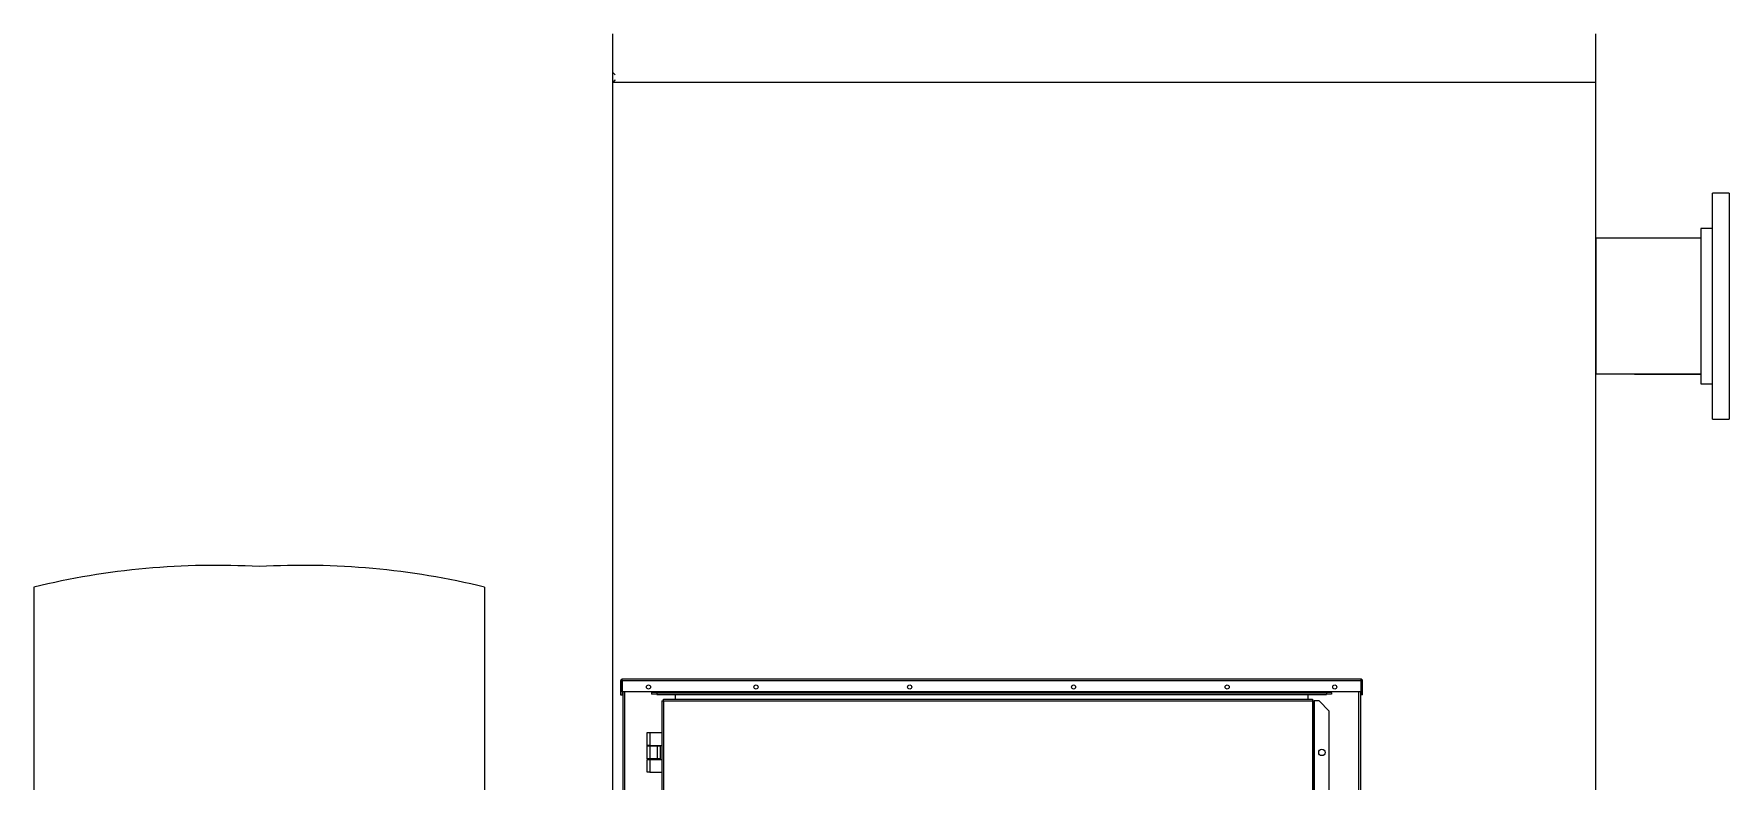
# Model space of a CAD drawing. Header units: inches. Extents: x 3739 to 4246, y 1221 to 1542.
# Drawn here: x 3897.2 to 3979.9, y 1349.6 to 1386 of the extents above; entities that cross this region are included whole.
import ezdxf

# ---------------------------------------------------------------- set-up
doc = ezdxf.new("R2010")
doc.units = ezdxf.units.IN
doc.header["$MEASUREMENT"] = 0
for name, color, linetype in [('WATANK', 7, 'Continuous'), ('WCTANK', 7, 'Continuous'), ('WDPUMP', 7, 'Continuous'), ('WEPC', 7, 'Continuous'), ('WSPUMP', 7, 'Continuous')]:
    doc.layers.add(name, color=color, linetype=linetype)

msp = doc.modelspace()

# ---------------------------------------------------------------- linework, layer by layer
at = {"layer": 'WATANK', "color": 0, "linetype": 'Continuous'}
for p, q in [((3925.4322, 1384.1602), (3925.4322, 1322.1602)), ((3925.4322, 1384.1602), (3925.4322, 1322.1602)), ((3973.4322, 1344.0352), (3973.4322, 1384.1602)), ((3973.4322, 1344.0352), (3973.4322, 1384.1602)), ((3979.117, 1367.2401), (3979.117, 1378.2653)), ((3979.117, 1367.2401), (3979.117, 1378.2653)), ((3979.117, 1367.2401), (3979.117, 1378.2653)), ((3979.117, 1367.2401), (3979.117, 1378.2653)), ((3979.9322, 1378.2653), (3979.9322, 1367.2401)), ((3979.9322, 1378.2653), (3979.9322, 1367.2401)), ((3979.9322, 1378.2653), (3979.9322, 1367.2401)), ((3979.9322, 1378.2653), (3979.9322, 1367.2401)), ((3978.5557, 1376.5413), (3978.5557, 1368.964)), ((3978.5557, 1376.5413), (3978.5557, 1368.964)), ((3978.5557, 1376.5413), (3978.5557, 1368.964)), ((3978.5557, 1376.5413), (3978.5557, 1368.964)), ((3978.5557, 1376.0728), (3973.4322, 1376.0728)), ((3978.5557, 1376.0728), (3973.4322, 1376.0728)), ((3973.4322, 1376.0652), (3973.4322, 1369.4402)), ((3973.4322, 1376.0652), (3973.4322, 1369.4402)), ((3978.5557, 1369.4326), (3973.4322, 1369.4326)), ((3978.5557, 1369.4326), (3973.4322, 1369.4326))]:
    msp.add_line(p, q, dxfattribs=at)
at = {"layer": 'WATANK', "color": 0, "linetype": 'Continuous', "lineweight": 15}
for p, q in [((3949.4322, 1383.6602), (3925.4322, 1383.6602)), ((3949.4322, 1383.6602), (3925.4322, 1383.6602)), ((3973.4322, 1383.6602), (3949.4322, 1383.6602)), ((3973.4322, 1383.6602), (3949.4322, 1383.6602))]:
    msp.add_line(p, q, dxfattribs=at)
at = {"layer": 'WATANK', "color": 0, "linetype": 'Continuous'}
for points in [[(3979.9322, 1378.2653), (3979.117, 1378.2653)], [(3979.9322, 1378.2653), (3979.117, 1378.2653)], [(3979.9322, 1378.2653), (3979.117, 1378.2653)], [(3979.9322, 1378.2653), (3979.117, 1378.2653)], [(3979.117, 1376.5413), (3978.5557, 1376.5413)], [(3979.117, 1376.5413), (3978.5557, 1376.5413)], [(3979.117, 1376.5413), (3978.5557, 1376.5413)], [(3979.117, 1376.5413), (3978.5557, 1376.5413)], [(3978.5557, 1376.0728), (3975.3186, 1376.0728)], [(3978.5557, 1376.0728), (3975.3186, 1376.0728)], [(3978.5557, 1376.0728), (3975.4938, 1376.0728)], [(3978.5557, 1376.0728), (3975.4938, 1376.0728)], [(3975.3186, 1369.4326), (3978.5557, 1369.4326)], [(3975.3186, 1369.4326), (3978.5557, 1369.4326)], [(3975.4938, 1369.4326), (3978.5557, 1369.4326)], [(3975.4938, 1369.4326), (3978.5557, 1369.4326)], [(3978.5557, 1368.964), (3979.117, 1368.964)], [(3978.5557, 1368.964), (3979.117, 1368.964)], [(3978.5557, 1368.964), (3979.117, 1368.964)], [(3978.5557, 1368.964), (3979.117, 1368.964)], [(3979.117, 1367.2401), (3979.9322, 1367.2401)], [(3979.117, 1367.2401), (3979.9322, 1367.2401)], [(3979.117, 1367.2401), (3979.9322, 1367.2401)], [(3979.117, 1367.2401), (3979.9322, 1367.2401)]]:
    msp.add_open_spline(points, degree=1, dxfattribs=at)
at = {"layer": 'WATANK', "color": 0, "linetype": 'Continuous', "lineweight": 15}
for points in [[(3925.4322, 1377.1289), (3925.4322, 1323.9102)], [(3925.4322, 1377.1289), (3925.4322, 1323.9102)], [(3973.4322, 1344.0352), (3973.4322, 1369.4402)], [(3973.4322, 1344.0352), (3973.4322, 1369.4402)]]:
    msp.add_open_spline(points, degree=1, dxfattribs=at)
at = {"layer": 'WCTANK', "color": 0, "linetype": 'Continuous'}
msp.add_line((3925.4322, 1378.4414), (3925.4322, 1377.1289), dxfattribs=at)
msp.add_line((3925.4322, 1378.4414), (3925.4322, 1377.1289), dxfattribs=at)
at = {"layer": 'WCTANK', "color": 0, "linetype": 'Continuous', "lineweight": 15}
for points in [[(3925.4322, 1386.0352), (3925.4322, 1384.1602)], [(3925.4322, 1386.0352), (3925.4322, 1384.1602)], [(3973.4322, 1384.1602), (3973.4322, 1386.0352)], [(3973.4322, 1384.1602), (3973.4322, 1386.0352)], [(3925.4322, 1384.1602), (3925.5572, 1384.0352)], [(3925.4322, 1384.1602), (3925.5572, 1384.0352)], [(3925.5572, 1383.7852), (3925.4322, 1383.6602)], [(3925.5572, 1383.7852), (3925.4322, 1383.6602)], [(3925.4322, 1383.6602), (3925.4322, 1378.4414)], [(3925.4322, 1383.6602), (3925.4322, 1378.4414)], [(3973.4322, 1376.0652), (3973.4322, 1383.6602)], [(3973.4322, 1376.0652), (3973.4322, 1383.6602)]]:
    msp.add_open_spline(points, degree=1, dxfattribs=at)
at = {"layer": 'WDPUMP', "color": 0, "linetype": 'Continuous'}
for p, q in [((3897.1822, 1359.0362), (3897.1822, 1341.2917)), ((3919.1822, 1359.0362), (3919.1822, 1341.2917))]:
    msp.add_line(p, q, dxfattribs=at)
for centre, start, end in [((3906.0597, 1322.3832), 86.77371, 103.615147), ((3910.3046, 1322.3832), 76.384853, 93.22629)]:
    msp.add_arc(centre, 37.7127, start, end, dxfattribs=at)
at = {"layer": 'WEPC', "color": 0, "linetype": 'Continuous'}
for p, q in [((3925.8975, 1354.4595), (3925.8228, 1354.4595)), ((3925.8228, 1354.4595), (3925.8228, 1353.7852)), ((3925.8975, 1354.4595), (3925.8228, 1354.4595)), ((3925.8228, 1354.4595), (3925.8228, 1353.7852)), ((3925.8975, 1354.4595), (3925.8975, 1353.7852)), ((3925.8975, 1354.4595), (3925.8975, 1353.7852)), ((3961.9659, 1354.5352), (3925.8985, 1354.5352)), ((3925.8985, 1354.4595), (3925.8985, 1354.5352)), ((3961.9659, 1354.5352), (3925.8985, 1354.5352)), ((3925.8985, 1354.4595), (3925.8985, 1354.5352)), ((3961.9659, 1354.4595), (3925.8985, 1354.4595)), ((3925.8985, 1353.9224), (3925.8985, 1354.4595)), ((3961.9659, 1354.4595), (3925.8985, 1354.4595)), ((3925.8985, 1353.9224), (3925.8985, 1354.4595)), ((3927.336, 1353.9224), (3925.8985, 1353.9224)), ((3925.8985, 1353.9224), (3925.8985, 1353.7852)), ((3927.336, 1353.9224), (3925.8985, 1353.9224)), ((3925.8985, 1353.9224), (3925.8985, 1353.7852)), ((3925.9322, 1353.9224), (3925.9322, 1312.5352)), ((3925.9322, 1353.9224), (3925.9322, 1312.5352)), ((3926.0079, 1353.9224), (3926.0079, 1312.5352)), ((3926.0079, 1353.9224), (3926.0079, 1312.5352)), ((3960.5284, 1353.9224), (3927.336, 1353.9224)), ((3927.336, 1353.9224), (3927.336, 1353.9214)), ((3960.5284, 1353.9224), (3927.336, 1353.9224)), ((3927.336, 1353.9224), (3927.336, 1353.9214)), ((3927.336, 1353.9214), (3927.336, 1353.8823)), ((3927.336, 1353.9214), (3960.5284, 1353.9214)), ((3927.336, 1353.9214), (3927.336, 1353.8823)), ((3927.336, 1353.9214), (3960.5284, 1353.9214)), ((3927.589, 1353.8714), (3927.336, 1353.8823)), ((3927.336, 1353.8823), (3927.336, 1353.8077)), ((3927.589, 1353.8714), (3927.336, 1353.8823)), ((3927.336, 1353.8823), (3927.336, 1353.8077)), ((3927.589, 1353.7967), (3927.336, 1353.8077)), ((3927.589, 1353.7967), (3927.336, 1353.8077)), ((3927.589, 1353.8714), (3960.2754, 1353.8714)), ((3927.589, 1353.8714), (3927.589, 1353.7967)), ((3927.589, 1353.8714), (3960.2754, 1353.8714)), ((3927.589, 1353.8714), (3927.589, 1353.7967)), ((3927.589, 1353.7967), (3960.2754, 1353.7967)), ((3927.589, 1353.7967), (3960.2754, 1353.7967)), ((3928.4815, 1353.7967), (3928.4815, 1353.5603)), ((3928.4815, 1353.7967), (3928.4815, 1353.5603)), ((3959.3829, 1353.5603), (3959.3829, 1353.7967)), ((3959.3829, 1353.5603), (3959.3829, 1353.7967)), ((3960.5284, 1353.8823), (3960.2754, 1353.8714)), ((3960.5284, 1353.8823), (3960.2754, 1353.8714)), ((3960.2754, 1353.8714), (3960.2754, 1353.7967)), ((3960.2754, 1353.8714), (3960.2754, 1353.7967)), ((3960.5284, 1353.8077), (3960.2754, 1353.7967)), ((3960.5284, 1353.8077), (3960.2754, 1353.7967)), ((3960.5284, 1353.9214), (3960.5284, 1353.9224)), ((3961.9659, 1353.9224), (3960.5284, 1353.9224)), ((3960.5284, 1353.9214), (3960.5284, 1353.9224)), ((3961.9659, 1353.9224), (3960.5284, 1353.9224)), ((3960.5284, 1353.8823), (3960.5284, 1353.9214)), ((3960.5284, 1353.8823), (3960.5284, 1353.9214)), ((3960.5284, 1353.8823), (3960.5284, 1353.8077)), ((3960.5284, 1353.8823), (3960.5284, 1353.8077)), ((3961.8565, 1312.5352), (3961.8565, 1353.9224)), ((3961.8565, 1312.5352), (3961.8565, 1353.9224)), ((3961.9322, 1353.9224), (3961.9322, 1312.5352)), ((3961.9322, 1353.9224), (3961.9322, 1312.5352)), ((3961.9659, 1354.4595), (3961.9659, 1354.5352)), ((3961.9659, 1354.4595), (3961.9659, 1354.5352)), ((3961.9659, 1353.9224), (3961.9659, 1354.4595)), ((3961.9659, 1353.9224), (3961.9659, 1354.4595)), ((3961.9659, 1353.9224), (3961.9659, 1353.7852)), ((3961.9659, 1353.9224), (3961.9659, 1353.7852)), ((3961.9669, 1354.4595), (3962.0416, 1354.4595)), ((3961.9669, 1353.7852), (3961.9669, 1354.4595)), ((3961.9669, 1354.4595), (3962.0416, 1354.4595)), ((3961.9669, 1353.7852), (3961.9669, 1354.4595)), ((3962.0416, 1353.7852), (3962.0416, 1354.4595)), ((3962.0416, 1353.7852), (3962.0416, 1354.4595)), ((3925.8228, 1353.7852), (3925.8975, 1353.7852)), ((3925.8228, 1353.7852), (3925.8975, 1353.7852)), ((3925.9322, 1353.7852), (3925.8985, 1353.7852)), ((3925.9322, 1353.7852), (3925.8985, 1353.7852)), ((3927.8419, 1353.4846), (3927.8419, 1313.4485)), ((3927.8419, 1353.4846), (3927.9176, 1353.4846)), ((3927.8419, 1353.4846), (3927.8419, 1313.4485)), ((3927.8419, 1353.4846), (3927.9176, 1353.4846)), ((3927.9176, 1353.5603), (3959.6031, 1353.5603)), ((3927.9176, 1353.4846), (3927.9176, 1353.5603)), ((3927.9176, 1353.5603), (3959.6031, 1353.5603)), ((3927.9176, 1353.4846), (3927.9176, 1353.5603)), ((3927.9176, 1353.4846), (3927.9176, 1313.4485)), ((3927.9176, 1353.4846), (3959.6031, 1353.4846)), ((3927.9176, 1353.4846), (3927.9176, 1313.4485)), ((3927.9176, 1353.4846), (3959.6031, 1353.4846)), ((3959.6031, 1353.5603), (3959.6031, 1353.4846)), ((3959.6031, 1353.5603), (3959.6031, 1353.4846)), ((3959.6031, 1353.4846), (3959.6031, 1313.4485)), ((3959.6031, 1353.4846), (3959.6788, 1353.4846)), ((3959.6031, 1353.4846), (3959.6031, 1313.4485)), ((3959.6031, 1353.4846), (3959.6788, 1353.4846)), ((3959.6788, 1353.4846), (3959.6788, 1313.4485)), ((3959.6798, 1353.4846), (3959.6788, 1353.4846)), ((3959.6788, 1353.4846), (3959.6788, 1313.4485)), ((3959.6798, 1353.4846), (3959.6788, 1353.4846)), ((3959.6798, 1313.4485), (3959.6798, 1353.4846)), ((3959.9166, 1353.4846), (3959.6798, 1353.4846)), ((3959.6798, 1313.4485), (3959.6798, 1353.4846)), ((3959.9166, 1353.4846), (3959.6798, 1353.4846)), ((3959.9166, 1353.4846), (3960.4166, 1352.9846)), ((3959.9166, 1353.4846), (3960.4166, 1352.9846)), ((3960.4166, 1313.9485), (3960.4166, 1352.9846)), ((3960.4166, 1313.9485), (3960.4166, 1352.9846)), ((3961.9659, 1353.7852), (3961.9322, 1353.7852)), ((3961.9659, 1353.7852), (3961.9322, 1353.7852)), ((3962.0416, 1353.7852), (3961.9669, 1353.7852)), ((3962.0416, 1353.7852), (3961.9669, 1353.7852)), ((3927.1169, 1351.3028), (3927.1169, 1351.9328)), ((3927.1169, 1351.9328), (3927.2419, 1351.9328)), ((3927.1169, 1351.3028), (3927.1169, 1351.9328)), ((3927.1169, 1351.9328), (3927.2419, 1351.9328)), ((3927.2419, 1351.9328), (3927.2419, 1351.3028)), ((3927.2419, 1351.9328), (3927.8419, 1351.9328)), ((3927.2419, 1351.9328), (3927.2419, 1351.3028)), ((3927.2419, 1351.9328), (3927.8419, 1351.9328)), ((3927.2419, 1351.3028), (3927.1169, 1351.3028)), ((3927.2419, 1351.3028), (3927.1169, 1351.3028)), ((3927.1169, 1350.6516), (3927.1169, 1351.2816)), ((3927.1169, 1351.2816), (3927.2419, 1351.2816)), ((3927.1169, 1350.6516), (3927.1169, 1351.2816)), ((3927.1169, 1351.2816), (3927.2419, 1351.2816)), ((3927.2419, 1350.6516), (3927.1169, 1350.6516)), ((3927.2419, 1350.6516), (3927.1169, 1350.6516)), ((3927.1169, 1350.0003), (3927.1169, 1350.6303)), ((3927.1169, 1350.6303), (3927.2419, 1350.6303)), ((3927.1169, 1350.0003), (3927.1169, 1350.6303)), ((3927.1169, 1350.6303), (3927.2419, 1350.6303)), ((3927.2419, 1351.3028), (3927.8419, 1351.3028)), ((3927.2419, 1351.3028), (3927.8419, 1351.3028)), ((3927.2419, 1351.2816), (3927.2419, 1350.6516)), ((3927.2419, 1351.2816), (3927.6219, 1351.2816)), ((3927.2419, 1351.2816), (3927.2419, 1350.6516)), ((3927.2419, 1351.2816), (3927.6219, 1351.2816)), ((3927.6219, 1350.6516), (3927.2419, 1350.6516)), ((3927.6219, 1350.6516), (3927.2419, 1350.6516)), ((3927.2419, 1350.6303), (3927.2419, 1350.0003)), ((3927.2419, 1350.6303), (3927.8419, 1350.6303)), ((3927.2419, 1350.6303), (3927.2419, 1350.0003)), ((3927.2419, 1350.6303), (3927.8419, 1350.6303)), ((3927.2744, 1351.3028), (3927.2744, 1351.2816)), ((3927.2744, 1351.3028), (3927.2744, 1351.2816)), ((3927.2744, 1350.6516), (3927.2744, 1350.6303)), ((3927.2744, 1350.6516), (3927.2744, 1350.6303)), ((3927.5894, 1351.2816), (3927.5894, 1351.3028)), ((3927.5894, 1351.2816), (3927.5894, 1351.3028)), ((3927.5894, 1350.6303), (3927.5894, 1350.6516)), ((3927.5894, 1350.6303), (3927.5894, 1350.6516)), ((3927.6219, 1350.6516), (3927.6219, 1351.2816)), ((3927.6219, 1351.2816), (3927.7469, 1351.2816)), ((3927.6219, 1350.6516), (3927.6219, 1351.2816)), ((3927.6219, 1351.2816), (3927.7469, 1351.2816)), ((3927.7469, 1350.6516), (3927.6219, 1350.6516)), ((3927.7469, 1350.6516), (3927.6219, 1350.6516)), ((3927.7469, 1351.2816), (3927.7469, 1350.6516)), ((3927.7469, 1351.2816), (3927.7469, 1350.6516)), ((3927.2419, 1350.0003), (3927.1169, 1350.0003)), ((3927.2419, 1350.0003), (3927.1169, 1350.0003)), ((3927.2419, 1350.0003), (3927.8419, 1350.0003)), ((3927.2419, 1350.0003), (3927.8419, 1350.0003))]:
    msp.add_line(p, q, dxfattribs=at)
for centre, radius in [((3927.1822, 1354.1602), 0.0995), ((3927.1822, 1354.1602), 0.0995), ((3932.4322, 1354.1602), 0.0995), ((3932.4322, 1354.1602), 0.0995), ((3939.9322, 1354.1602), 0.0995), ((3939.9322, 1354.1602), 0.0995), ((3947.9322, 1354.1602), 0.0995), ((3947.9322, 1354.1602), 0.0995), ((3955.4322, 1354.1602), 0.0995), ((3955.4322, 1354.1602), 0.0995), ((3960.6822, 1354.1602), 0.0995), ((3960.6822, 1354.1602), 0.0995), ((3960.0548, 1350.9666), 0.1563), ((3960.0548, 1350.9666), 0.1563)]:
    msp.add_circle(centre, radius, dxfattribs=at)
for centre, radius, start, end in [((3925.8985, 1354.4595), 0.0757, 90, 180), ((3925.8985, 1354.4595), 0.0757, 90, 180), ((3925.8985, 1354.4595), 0.001, 90, 180), ((3925.8985, 1354.4595), 0.001, 90, 180), ((3961.9659, 1354.4595), 0.0757, 0, 90), ((3961.9659, 1354.4595), 0.0757, 0, 90), ((3961.9659, 1354.4595), 0.001, 0, 90), ((3961.9659, 1354.4595), 0.001, 0, 90)]:
    msp.add_arc(centre, radius, start, end, dxfattribs=at)
at = {"layer": 'WSPUMP', "color": 0, "linetype": 'Continuous'}
for p, q in [((3897.1822, 1359.0362), (3897.1822, 1341.2917)), ((3919.1822, 1359.0362), (3919.1822, 1339.1062))]:
    msp.add_line(p, q, dxfattribs=at)
for centre, start, end in [((3906.0597, 1322.3832), 86.77371, 103.615147), ((3910.3046, 1322.3832), 76.384853, 93.22629)]:
    msp.add_arc(centre, 37.7127, start, end, dxfattribs=at)

doc.saveas('drawing.dxf')
